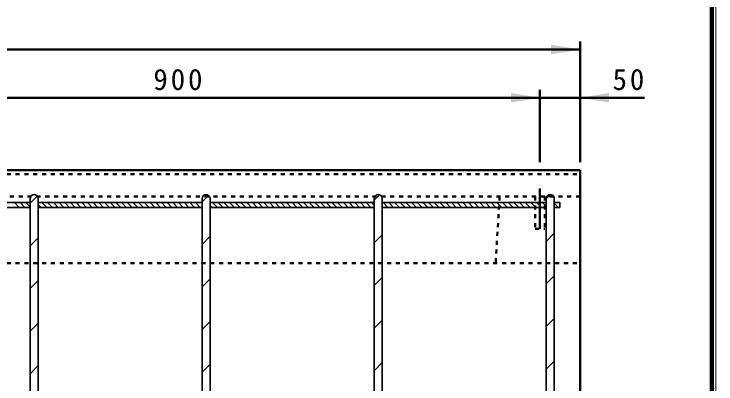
# Model space of a CAD drawing. Units: millimetres, scale not verified. Extents: x 100 to 4105, y 100 to 2870.
# Drawn here: x 3232 to 4105, y 1339 to 1799 of the extents above; entities that cross this region are included whole.
import ezdxf

# ---------------------------------------------------------------- set-up
doc = ezdxf.new("R2010")
doc.units = ezdxf.units.MM
doc.header["$LTSCALE"] = 5
doc.linetypes.add('USER1', pattern=[2.2, 1, -1.2])
doc.linetypes.add('USER2', pattern=[13.4, 10, -1.2, 1, -1.2])
doc.layers.add('V-nasSTD', color=7, linetype='Continuous', lineweight=50)
doc.styles.add('ＭＳ ゴシック', font='')
doc.styles.get('ＭＳ ゴシック').set_extended_font_data('MS Gothic')

msp = doc.modelspace()

# ---------------------------------------------------------------- hatches: boundary and pattern name
at = {"layer": 'V-nasSTD'}
for points in [[(3900, 1748.81), (3936, 1754.81), (3900, 1760.81)], [(3850, 1688.81), (3886, 1694.81), (3850, 1700.81)], [(3972, 1700.81), (3936, 1694.81), (3972, 1688.81)]]:
    msp.add_hatch(color=256, dxfattribs=at).paths.add_polyline_path(points)

# ---------------------------------------------------------------- linework, layer by layer
at = {"layer": 'V-nasSTD', "lineweight": 100}
msp.add_line((4100, 105), (4100, 2865), dxfattribs=at)
at = {"layer": 'V-nasSTD'}
for p, q in [((3936, 1614.81), (3936, 1764.81)), ((1936, 1754.81), (3936, 1754.81)), ((3886, 1614.81), (3886, 1704.81)), ((2986, 1694.81), (3886, 1694.81)), ((3886, 1694.81), (3936, 1694.81)), ((4016, 1694.81), (3936, 1694.81)), ((1936, 1604.81), (3936, 1604.81)), ((3936, 1604.81), (3936, 888.81))]:
    msp.add_line(p, q, dxfattribs=at)
at = {"layer": 'V-nasSTD', "linetype": 'USER1'}
for p, q in [((1936, 1599.81), (3936, 1599.81)), ((3936, 1571.81), (1936, 1571.81)), ((3836, 1571.81), (3831, 1488.81)), ((3880, 1571.81), (3880, 1531.81)), ((3892, 1571.81), (3892, 1531.81)), ((3880, 1531.81), (3892, 1531.81)), ((1936, 1488.81), (3936, 1488.81))]:
    msp.add_line(p, q, dxfattribs=at)
at = {"layer": 'V-nasSTD', "linetype": 'USER2'}
msp.add_line((3886, 1581.81), (3886, 1531.81), dxfattribs=at)
at = {"layer": 'V-nasSTD', "lineweight": 35}
for p, q in [((3252, 1563.501), (3260.917, 1572.418)), ((3466, 1565.369), (3473.966, 1573.335)), ((3680, 1567.237), (3686.755, 1573.992)), ((3894, 1569.105), (3899.201, 1574.306)), ((3048, 1564.31), (3252, 1564.31)), ((3232.642, 1564.31), (3238.642, 1558.31)), ((3239.713, 1564.31), (3245.713, 1558.31)), ((3246.785, 1564.31), (3252, 1559.094)), ((3252, 1569.31), (3252, 919.31)), ((3262, 1569.31), (3262, 919.31)), ((3262, 1564.31), (3466, 1564.31)), ((3266.845, 1564.31), (3272.845, 1558.31)), ((3273.917, 1564.31), (3279.917, 1558.31)), ((3280.988, 1564.31), (3286.988, 1558.31)), ((3288.059, 1564.31), (3294.059, 1558.31)), ((3295.13, 1564.31), (3301.13, 1558.31)), ((3302.201, 1564.31), (3308.201, 1558.31)), ((3309.272, 1564.31), (3315.272, 1558.31)), ((3316.343, 1564.31), (3322.343, 1558.31)), ((3323.414, 1564.31), (3329.414, 1558.31)), ((3330.485, 1564.31), (3336.485, 1558.31)), ((3337.556, 1564.31), (3343.556, 1558.31)), ((3344.627, 1564.31), (3350.627, 1558.31)), ((3351.698, 1564.31), (3357.698, 1558.31)), ((3358.769, 1564.31), (3364.769, 1558.31)), ((3365.84, 1564.31), (3371.84, 1558.31)), ((3372.912, 1564.31), (3378.912, 1558.31)), ((3379.983, 1564.31), (3385.983, 1558.31)), ((3387.054, 1564.31), (3393.054, 1558.31)), ((3394.125, 1564.31), (3400.125, 1558.31)), ((3401.196, 1564.31), (3407.196, 1558.31)), ((3408.267, 1564.31), (3414.267, 1558.31)), ((3415.338, 1564.31), (3421.338, 1558.31)), ((3422.409, 1564.31), (3428.409, 1558.31)), ((3429.48, 1564.31), (3435.48, 1558.31)), ((3436.551, 1564.31), (3442.551, 1558.31)), ((3443.622, 1564.31), (3449.622, 1558.31)), ((3450.693, 1564.31), (3456.693, 1558.31)), ((3457.764, 1564.31), (3463.764, 1558.31)), ((3464.835, 1564.31), (3466, 1563.145)), ((3466, 1569.31), (3466, 919.31)), ((3476, 1569.31), (3476, 919.31)), ((3476, 1564.31), (3680, 1564.31)), ((3478.978, 1564.31), (3484.978, 1558.31)), ((3486.049, 1564.31), (3492.049, 1558.31)), ((3493.12, 1564.31), (3499.12, 1558.31)), ((3500.191, 1564.31), (3506.191, 1558.31)), ((3507.262, 1564.31), (3513.262, 1558.31)), ((3514.333, 1564.31), (3520.333, 1558.31)), ((3521.404, 1564.31), (3527.404, 1558.31)), ((3528.475, 1564.31), (3534.475, 1558.31)), ((3535.546, 1564.31), (3541.546, 1558.31)), ((3542.617, 1564.31), (3548.617, 1558.31)), ((3549.688, 1564.31), (3555.688, 1558.31)), ((3556.759, 1564.31), (3562.759, 1558.31)), ((3563.83, 1564.31), (3569.83, 1558.31)), ((3570.901, 1564.31), (3576.901, 1558.31)), ((3577.972, 1564.31), (3583.972, 1558.31)), ((3585.044, 1564.31), (3591.044, 1558.31)), ((3592.115, 1564.31), (3598.115, 1558.31)), ((3599.186, 1564.31), (3605.186, 1558.31)), ((3606.257, 1564.31), (3612.257, 1558.31)), ((3613.328, 1564.31), (3619.328, 1558.31)), ((3620.399, 1564.31), (3626.399, 1558.31)), ((3627.47, 1564.31), (3633.47, 1558.31)), ((3634.541, 1564.31), (3640.541, 1558.31)), ((3641.612, 1564.31), (3647.612, 1558.31)), ((3648.683, 1564.31), (3654.683, 1558.31)), ((3655.754, 1564.31), (3661.754, 1558.31)), ((3662.825, 1564.31), (3668.825, 1558.31)), ((3669.896, 1564.31), (3675.896, 1558.31)), ((3676.967, 1564.31), (3680, 1561.277)), ((3680, 1569.31), (3680, 919.31)), ((3690, 1569.31), (3690, 919.31)), ((3690, 1564.31), (3894, 1564.31)), ((3691.11, 1564.31), (3697.11, 1558.31)), ((3698.181, 1564.31), (3704.181, 1558.31)), ((3705.252, 1564.31), (3711.252, 1558.31)), ((3712.323, 1564.31), (3718.323, 1558.31)), ((3719.394, 1564.31), (3725.394, 1558.31)), ((3726.465, 1564.31), (3732.465, 1558.31)), ((3733.536, 1564.31), (3739.536, 1558.31)), ((3740.607, 1564.31), (3746.607, 1558.31)), ((3747.678, 1564.31), (3753.678, 1558.31)), ((3754.749, 1564.31), (3760.749, 1558.31)), ((3761.82, 1564.31), (3767.82, 1558.31)), ((3768.891, 1564.31), (3774.891, 1558.31)), ((3775.962, 1564.31), (3781.962, 1558.31)), ((3783.033, 1564.31), (3789.033, 1558.31)), ((3790.105, 1564.31), (3796.105, 1558.31)), ((3797.176, 1564.31), (3803.176, 1558.31)), ((3804.247, 1564.31), (3810.247, 1558.31)), ((3811.318, 1564.31), (3817.318, 1558.31)), ((3818.389, 1564.31), (3824.389, 1558.31)), ((3825.46, 1564.31), (3831.46, 1558.31)), ((3832.531, 1564.31), (3838.531, 1558.31)), ((3839.602, 1564.31), (3845.602, 1558.31)), ((3846.673, 1564.31), (3852.673, 1558.31)), ((3853.744, 1564.31), (3859.744, 1558.31)), ((3860.815, 1564.31), (3866.815, 1558.31)), ((3867.886, 1564.31), (3873.886, 1558.31)), ((3874.957, 1564.31), (3880.957, 1558.31)), ((3882.028, 1564.31), (3888.028, 1558.31)), ((3889.099, 1564.31), (3894, 1559.409)), ((3894, 1569.31), (3894, 919.31)), ((3904, 1569.31), (3904, 919.31)), ((3904, 1564.31), (3911, 1564.31)), ((3904, 1563.551), (3909.242, 1558.31)), ((3910.313, 1564.31), (3911, 1563.622)), ((3911, 1564.31), (3911, 1558.31)), ((3048, 1558.31), (3252, 1558.31)), ((3262, 1562.084), (3265.774, 1558.31)), ((3262, 1558.31), (3466, 1558.31)), ((3476, 1560.216), (3477.906, 1558.31)), ((3476, 1558.31), (3680, 1558.31)), ((3690, 1558.31), (3894, 1558.31)), ((3904, 1558.31), (3911, 1558.31)), ((3252, 1510.468), (3262, 1520.468)), ((3466, 1512.336), (3476, 1522.336)), ((3680, 1514.204), (3690, 1524.204)), ((3894, 1516.072), (3904, 1526.072)), ((3252, 1457.435), (3262, 1467.435)), ((3466, 1459.303), (3476, 1469.303)), ((3680, 1461.171), (3690, 1471.171)), ((3894, 1463.039), (3904, 1473.039)), ((3252, 1404.402), (3262, 1414.402)), ((3466, 1406.27), (3476, 1416.27)), ((3680, 1408.138), (3690, 1418.138)), ((3894, 1410.006), (3904, 1420.006)), ((3466, 1353.237), (3476, 1363.237)), ((3680, 1355.105), (3690, 1365.105)), ((3894, 1356.973), (3904, 1366.973)), ((3252, 1351.369), (3262, 1361.369))]:
    msp.add_line(p, q, dxfattribs=at)
at = {"layer": 'V-nasSTD', "lineweight": 13}
msp.add_lwpolyline([(100, 100), (100, 2870), (4105, 2870), (4105, 100)], close=True, dxfattribs=at)
at = {"layer": 'V-nasSTD', "lineweight": 35}
for centre in [(3257, 1569.31), (3471, 1569.31), (3685, 1569.31), (3899, 1569.31)]:
    msp.add_arc(centre, 5, 0, 180, dxfattribs=at)

# ---------------------------------------------------------------- texts
at = {"layer": 'V-nasSTD', "char_height": 26.39, "attachment_point": 1, "style": 'ＭＳ ゴシック'}
for s, insert in [('\\T1.2;900', (3405.4, 1730.81)), ('\\T1.2;50', (3976.4, 1730.81))]:
    msp.add_mtext(s, dxfattribs=dict(at, insert=insert))

doc.saveas('drawing.dxf')
